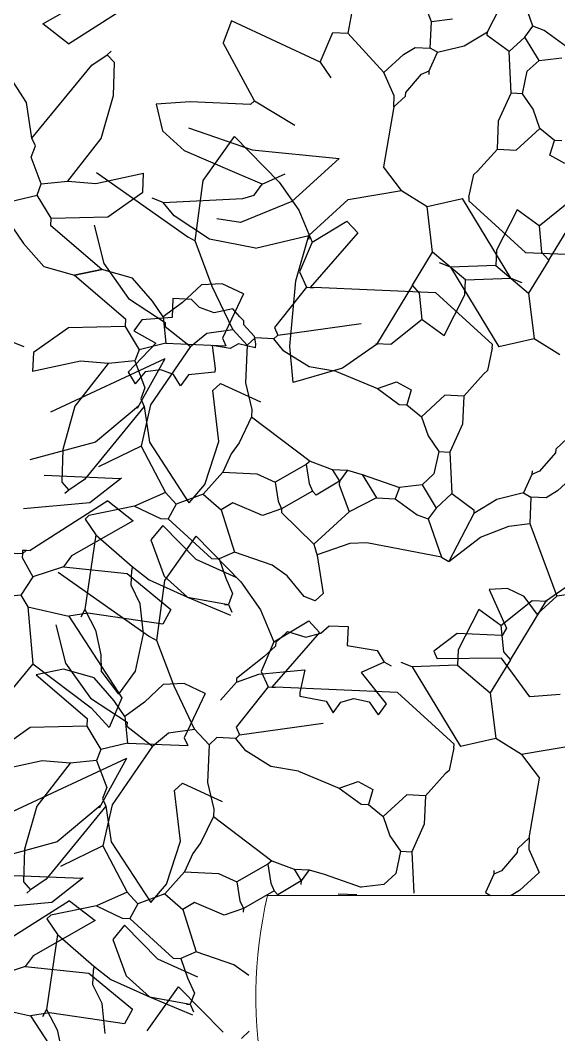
# Model space of a CAD drawing. Header units: inches. Extents: x 2960 to 8891, y 1487 to 4457.
# Drawn here: x 7920.9 to 7966.5, y 2255.1 to 2341.1 of the extents above; entities that cross this region are included whole.
import ezdxf

# ---------------------------------------------------------------- set-up
doc = ezdxf.new("R2010")
doc.units = ezdxf.units.IN
doc.header["$MEASUREMENT"] = 0
doc.layers.add('A-FURN', color=8, linetype='Continuous', lineweight=20)
doc.layers.add('VERDE_siepe', color=96, linetype='Continuous')

msp = doc.modelspace()

# ---------------------------------------------------------------- linework, layer by layer
at = {"layer": 'A-FURN'}
msp.add_lwpolyline([(7941.815, 2266.931), (7986.824, 2266.931, -0.092959), (7986.824, 2250.592, -0.002126), (7941.622, 2250.784, -0.109257), (7941.815, 2266.931, -0.276267)], format="xyb", dxfattribs=at)
at = {"layer": 'VERDE_siepe'}
for p, q in [((7955.704, 2340.929), (7953.416, 2347.101)), ((7960.461, 2340.082), (7962.556, 2344.146)), ((7922.776, 2340.766), (7928.02, 2343.734)), ((7924.94, 2339.074), (7931.514, 2343.262)), ((7964.317, 2340.553), (7963.18, 2343.799)), ((7948.951, 2341.78), (7948.629, 2339.959)), ((7924.94, 2339.074), (7922.776, 2340.766)), ((7938.768, 2341.028), (7938.046, 2339.142)), ((7946.285, 2337.504), (7938.768, 2341.028)), ((7955.607, 2338.696), (7955.704, 2340.929)), ((7957.495, 2341.161), (7955.704, 2340.929)), ((7946.285, 2337.504), (7947.354, 2340.015)), ((7947.354, 2340.015), (7948.629, 2339.959)), ((7951.681, 2336.629), (7948.629, 2339.959)), ((7958.492, 2338.89), (7960.461, 2340.082)), ((7960.447, 2339.763), (7960.461, 2340.082)), ((7963.637, 2339.624), (7964.317, 2340.553)), ((7965.26, 2340.193), (7964.317, 2340.553)), ((7967.119, 2338.833), (7965.26, 2340.193)), ((7921.395, 2334.099), (7918.053, 2339.23)), ((7940.709, 2334.231), (7938.046, 2339.142)), ((7962.306, 2338.404), (7960.447, 2339.763)), ((7962.306, 2338.404), (7963.637, 2339.624)), ((7964.829, 2337.655), (7963.637, 2339.624)), ((7926.915, 2337.246), (7928.233, 2338.147)), ((7928.233, 2338.147), (7928.565, 2338.452)), ((7928.843, 2337.481), (7928.233, 2338.147)), ((7951.681, 2336.629), (7953.345, 2338.155)), ((7953.345, 2338.155), (7954.33, 2338.752)), ((7954.33, 2338.752), (7955.607, 2338.696)), ((7955.523, 2336.782), (7956.23, 2338.349)), ((7956.23, 2338.349), (7955.607, 2338.696)), ((7956.23, 2338.349), (7958.492, 2338.89)), ((7962.472, 2334.881), (7962.306, 2338.404)), ((7921.852, 2331.074), (7926.915, 2337.246)), ((7928.76, 2334.701), (7928.843, 2337.481)), ((7946.285, 2337.504), (7947.187, 2336.187)), ((7963.831, 2336.739), (7964.829, 2337.655)), ((7964.829, 2337.655), (7966.757, 2337.89)), ((7952.555, 2334.674), (7951.681, 2336.629)), ((7953.526, 2334.951), (7954.871, 2336.49)), ((7954.871, 2336.49), (7955.523, 2336.782)), ((7955.509, 2336.462), (7955.523, 2336.782)), ((7963.429, 2334.839), (7963.831, 2336.739)), ((7927.72, 2331.056), (7928.76, 2334.701)), ((7952.513, 2333.717), (7952.555, 2334.674)), ((7953.512, 2334.632), (7953.526, 2334.951)), ((7961.405, 2332.534), (7962.472, 2334.881)), ((7963.429, 2334.839), (7962.472, 2334.881)), ((7964.33, 2333.522), (7963.429, 2334.839)), ((7921.852, 2331.074), (7921.395, 2334.099)), ((7935.273, 2334.149), (7932.388, 2333.955)), ((7932.388, 2333.955), (7932.928, 2331.694)), ((7940.376, 2333.926), (7935.273, 2334.149)), ((7940.709, 2334.231), (7940.376, 2333.926)), ((7940.709, 2334.231), (7944.135, 2332.164)), ((7952.513, 2333.717), (7953.512, 2334.632)), ((7952.513, 2333.717), (7951.652, 2328.641)), ((7964.899, 2331.898), (7964.33, 2333.522)), ((7961.306, 2330.137), (7961.405, 2332.534)), ((7934.772, 2330.016), (7932.928, 2331.694)), ((7935.123, 2331.964), (7940.504, 2330.095)), ((7962.901, 2330.068), (7964.899, 2331.898)), ((7966.133, 2330.886), (7964.899, 2331.898)), ((7921.783, 2329.478), (7922.143, 2330.421)), ((7922.143, 2330.421), (7921.852, 2331.074)), ((7924.889, 2327.425), (7927.72, 2331.056)), ((7936.352, 2327.477), (7939.01, 2331.206)), ((7939.01, 2331.206), (7942.804, 2327.35)), ((7965.758, 2329.624), (7966.133, 2330.886)), ((7966.771, 2330.858), (7966.133, 2330.886)), ((7938.85, 2328.24), (7934.772, 2330.016)), ((7940.504, 2330.095), (7947.884, 2329.364)), ((7959.627, 2328.293), (7961.306, 2330.137)), ((7961.306, 2330.137), (7962.901, 2330.068)), ((7967.006, 2328.93), (7965.758, 2329.624)), ((7922.642, 2327.204), (7921.783, 2329.478)), ((7947.884, 2329.364), (7943.889, 2325.724)), ((7953.164, 2326.657), (7951.652, 2328.641)), ((7927.26, 2327.232), (7931.311, 2328.104)), ((7927.312, 2328.17), (7935.064, 2322.719)), ((7931.242, 2326.51), (7931.311, 2328.104)), ((7941.36, 2327.172), (7938.85, 2328.24)), ((7941.36, 2327.172), (7943.316, 2328.045)), ((7958.892, 2326.088), (7959.294, 2327.988)), ((7959.294, 2327.988), (7959.627, 2328.293)), ((7922.281, 2326.261), (7922.642, 2327.204)), ((7922.642, 2327.204), (7924.889, 2327.425)), ((7924.889, 2327.425), (7927.26, 2327.232)), ((7935.688, 2322.372), (7936.352, 2327.477)), ((7940.681, 2326.242), (7941.36, 2327.172)), ((7942.804, 2327.35), (7944.462, 2324.971)), ((7920.02, 2325.72), (7922.281, 2326.261)), ((7923.474, 2324.291), (7922.281, 2326.261)), ((7928.273, 2324.401), (7931.242, 2326.51)), ((7939.71, 2325.965), (7940.681, 2326.242)), ((7948.656, 2325.895), (7953.164, 2326.657)), ((7953.164, 2326.657), (7955.341, 2325.284)), ((7958.892, 2326.088), (7958.878, 2325.768)), ((7932.983, 2325.619), (7932.04, 2325.98)), ((7932.983, 2325.619), (7939.71, 2325.965)), ((7933.903, 2324.508), (7932.983, 2325.619)), ((7943.889, 2325.724), (7939.52, 2323.939)), ((7945.327, 2322.844), (7948.656, 2325.895)), ((7955.341, 2325.284), (7958.344, 2325.964)), ((7955.813, 2321.428), (7955.341, 2325.284)), ((7962.428, 2319.222), (7958.344, 2325.964)), ((7958.878, 2325.768), (7963.674, 2321.404)), ((7964.829, 2323.658), (7967.479, 2325.78)), ((7965.661, 2320.745), (7968.713, 2325.759)), ((7923.474, 2324.291), (7928.273, 2324.401)), ((7936.899, 2322.532), (7933.903, 2324.508)), ((7944.462, 2324.971), (7945.591, 2322.26)), ((7962.971, 2325.018), (7961.222, 2321.578)), ((7964.829, 2323.658), (7962.971, 2325.018)), ((7923.446, 2323.653), (7923.474, 2324.291)), ((7927.759, 2319.949), (7923.446, 2323.653)), ((7927.117, 2323.705), (7927.935, 2320.472)), ((7939.52, 2323.939), (7937.517, 2324.231)), ((7945.591, 2322.26), (7948.546, 2324.049)), ((7948.546, 2324.049), (7949.461, 2323.05)), ((7964.829, 2323.658), (7965.051, 2321.411)), ((7920.242, 2323.473), (7921.143, 2322.156)), ((7935.064, 2322.719), (7935.688, 2322.372)), ((7940.805, 2321.762), (7945.327, 2322.844)), ((7944.229, 2318.983), (7945.327, 2322.844)), ((7945.327, 2322.844), (7945.313, 2322.524)), ((7949.461, 2323.05), (7945.424, 2318.432)), ((7921.143, 2322.156), (7922.844, 2320.198)), ((7937.136, 2318.525), (7935.688, 2322.372)), ((7940.805, 2321.762), (7936.899, 2322.532)), ((7945.591, 2322.26), (7944.523, 2319.749)), ((7954.092, 2318.626), (7955.813, 2321.428)), ((7958.586, 2319.069), (7955.813, 2321.428)), ((7961.222, 2321.578), (7961.167, 2320.302)), ((7963.674, 2321.404), (7974.01, 2320.954)), ((7965.051, 2321.411), (7965.661, 2320.745)), ((7922.844, 2320.198), (7925.454, 2319.469)), ((7927.935, 2320.472), (7930.042, 2317.504)), ((7957.325, 2320.15), (7956.382, 2320.511)), ((7961.167, 2320.302), (7957.325, 2320.15)), ((7957.325, 2320.15), (7961.409, 2313.408)), ((7961.167, 2320.302), (7963.94, 2317.944)), ((7965.661, 2320.745), (7963.94, 2317.944)), ((7927.759, 2319.949), (7925.454, 2319.469)), ((7925.454, 2319.469), (7927.759, 2319.949)), ((7925.454, 2319.469), (7929.766, 2315.766)), ((7930.369, 2319.221), (7927.759, 2319.949)), ((7932.07, 2317.263), (7930.369, 2319.221)), ((7944.523, 2319.749), (7945.106, 2318.446)), ((7958.586, 2319.069), (7962.428, 2319.222)), ((7962.428, 2319.222), (7963.371, 2318.86)), ((7936.215, 2318.658), (7934.621, 2317.151)), ((7937.98, 2318.735), (7936.215, 2318.658)), ((7938.877, 2314.882), (7937.136, 2318.525)), ((7939.768, 2317.886), (7937.98, 2318.735)), ((7945.106, 2318.446), (7942.4, 2315.047)), ((7943.695, 2313.471), (7944.229, 2318.983)), ((7945.106, 2318.446), (7945.424, 2318.432)), ((7945.424, 2318.432), (7945.743, 2318.418)), ((7956.079, 2317.967), (7945.743, 2318.418)), ((7954.092, 2318.626), (7951.04, 2313.612)), ((7954.703, 2317.96), (7954.092, 2318.626)), ((7958.531, 2317.793), (7958.586, 2319.069)), ((7930.042, 2317.504), (7933.149, 2315.451)), ((7933.79, 2317.483), (7933.721, 2315.888)), ((7935.386, 2317.414), (7933.79, 2317.483)), ((7939.768, 2317.886), (7938.005, 2314.127)), ((7954.924, 2315.714), (7954.703, 2317.96)), ((7960.875, 2313.603), (7956.079, 2317.967)), ((7956.782, 2314.353), (7958.531, 2317.793)), ((7963.94, 2317.944), (7964.412, 2314.088)), ((7932.971, 2315.945), (7932.07, 2317.263)), ((7934.621, 2317.151), (7932.971, 2315.945)), ((7936.058, 2316.74), (7935.386, 2317.414)), ((7937.294, 2316.286), (7936.058, 2316.74)), ((7938.867, 2316.622), (7937.294, 2316.286)), ((7939.477, 2315.956), (7938.867, 2316.622)), ((7929.766, 2315.766), (7929.739, 2315.127)), ((7933.721, 2315.888), (7931.155, 2315.68)), ((7932.971, 2315.945), (7933.192, 2313.699)), ((7939.477, 2315.956), (7939.782, 2315.624)), ((7924.94, 2315.017), (7921.971, 2312.909)), ((7929.739, 2315.127), (7924.94, 2315.017)), ((7929.739, 2315.127), (7930.932, 2313.158)), ((7931.155, 2315.68), (7930.475, 2314.751)), ((7933.149, 2315.451), (7933.135, 2315.132)), ((7933.135, 2315.132), (7935.299, 2313.439)), ((7939.782, 2315.624), (7939.769, 2315.305)), ((7939.769, 2315.305), (7940.684, 2314.306)), ((7942.4, 2315.047), (7942.691, 2314.396)), ((7942.691, 2314.396), (7949.766, 2315.366)), ((7954.924, 2315.714), (7952.274, 2313.591)), ((7954.924, 2315.714), (7956.782, 2314.353)), ((7930.475, 2314.751), (7932.348, 2313.711)), ((7935.299, 2313.439), (7936.669, 2314.548)), ((7936.669, 2314.548), (7938.877, 2314.882)), ((7938.005, 2314.127), (7938.296, 2313.476)), ((7938.877, 2314.882), (7940.098, 2313.55)), ((7940.763, 2314.16), (7940.098, 2313.55)), ((7940.684, 2314.306), (7940.791, 2313.643)), ((7942.358, 2314.09), (7940.763, 2314.16)), ((7942.691, 2314.396), (7942.358, 2314.09)), ((7943.207, 2313.033), (7942.358, 2314.09)), ((7964.412, 2314.088), (7961.409, 2313.408)), ((7966.589, 2312.715), (7964.412, 2314.088)), ((7920.23, 2313.799), (7921.173, 2313.439)), ((7932.348, 2313.711), (7930.003, 2311.256)), ((7933.192, 2313.699), (7930.932, 2313.158)), ((7935.299, 2313.439), (7931.886, 2308.475)), ((7933.192, 2313.699), (7938.296, 2313.476)), ((7937.133, 2313.502), (7937.368, 2311.574)), ((7938.636, 2313.253), (7937.133, 2313.502)), ((7939.348, 2313.666), (7938.636, 2313.253)), ((7940.777, 2313.324), (7939.348, 2313.666)), ((7940.098, 2313.55), (7939.959, 2310.36)), ((7940.791, 2313.643), (7940.777, 2313.324)), ((7944.001, 2310.383), (7943.695, 2313.471)), ((7951.04, 2313.612), (7948.163, 2311.585)), ((7952.274, 2313.591), (7950.998, 2313.647)), ((7960.861, 2313.284), (7960.459, 2311.383)), ((7960.861, 2313.284), (7960.875, 2313.603)), ((7921.971, 2312.909), (7921.902, 2311.314)), ((7923.442, 2307.898), (7933.142, 2312.417)), ((7930.932, 2313.158), (7930.57, 2312.215)), ((7930.806, 2308.217), (7933.142, 2312.417)), ((7945.351, 2311.709), (7943.207, 2313.033)), ((7925.953, 2312.186), (7921.902, 2311.314)), ((7928.323, 2311.993), (7925.492, 2308.363)), ((7928.324, 2311.993), (7925.953, 2312.186)), ((7930.57, 2312.215), (7928.324, 2311.993)), ((7930.57, 2312.215), (7931.43, 2309.94)), ((7932.77, 2311.449), (7931.452, 2311.278)), ((7933.845, 2311.059), (7932.77, 2311.449)), ((7937.368, 2311.574), (7937.354, 2311.254)), ((7948.163, 2311.585), (7944.001, 2310.383)), ((7947.671, 2311.302), (7945.351, 2311.709)), ((7930.003, 2311.256), (7930.599, 2310.271)), ((7931.452, 2311.278), (7930.599, 2310.271)), ((7934.427, 2310.104), (7933.845, 2311.059)), ((7935.107, 2311.033), (7934.427, 2310.104)), ((7937.354, 2311.254), (7935.107, 2311.033)), ((7947.671, 2311.302), (7951.124, 2309.873)), ((7960.126, 2311.079), (7958.447, 2309.234)), ((7960.459, 2311.383), (7960.126, 2311.079)), ((7931.43, 2309.94), (7931.07, 2308.997)), ((7937.838, 2310.299), (7937.172, 2309.69)), ((7937.838, 2310.3), (7941.214, 2308.753)), ((7939.959, 2310.36), (7940.499, 2308.099)), ((7951.124, 2309.873), (7952.747, 2310.442)), ((7951.124, 2309.873), (7952.982, 2308.514)), ((7952.747, 2310.442), (7953.995, 2309.748)), ((7953.995, 2309.748), (7953.62, 2308.486)), ((7931.07, 2308.997), (7931.361, 2308.345)), ((7937.691, 2305.371), (7937.172, 2309.69)), ((7956.852, 2309.304), (7954.854, 2307.473)), ((7958.447, 2309.234), (7956.852, 2309.304)), ((7958.447, 2309.234), (7958.348, 2306.837)), ((7925.492, 2308.363), (7924.453, 2304.718)), ((7931.361, 2308.345), (7926.297, 2302.173)), ((7930.869, 2308.369), (7927.224, 2305.339)), ((7931.886, 2308.475), (7931.095, 2304.993)), ((7931.361, 2308.344), (7931.818, 2305.319)), ((7940.499, 2308.099), (7940.471, 2307.461)), ((7952.982, 2308.514), (7953.62, 2308.486)), ((7953.62, 2308.486), (7954.854, 2307.473)), ((7940.471, 2307.461), (7939.417, 2305.27)), ((7940.471, 2307.461), (7945.423, 2303.73)), ((7954.854, 2307.473), (7955.423, 2305.85)), ((7958.348, 2306.837), (7957.282, 2304.491)), ((7955.423, 2305.85), (7956.325, 2304.532)), ((7967.24, 2305.655), (7966.241, 2304.74)), ((7927.224, 2305.339), (7921.666, 2303.821)), ((7924.453, 2304.718), (7924.369, 2301.938)), ((7931.095, 2304.993), (7927.502, 2303.232)), ((7931.095, 2304.993), (7933.161, 2301.067)), ((7931.818, 2305.319), (7935.16, 2300.188)), ((7936.506, 2301.728), (7937.691, 2305.371)), ((7939.417, 2305.27), (7938.738, 2304.34)), ((7966.241, 2304.74), (7966.227, 2304.42)), ((7938.738, 2304.34), (7938.03, 2302.773)), ((7945.423, 2303.73), (7945.089, 2303.424)), ((7945.423, 2303.73), (7947.309, 2303.008)), ((7956.325, 2304.532), (7955.922, 2302.632)), ((7956.325, 2304.532), (7957.282, 2304.491)), ((7957.282, 2304.491), (7957.447, 2300.967)), ((7966.227, 2304.42), (7964.882, 2302.881)), ((7945.089, 2303.424), (7942.468, 2301.941)), ((7945.089, 2303.424), (7945.339, 2301.816)), ((7947.309, 2303.008), (7947.905, 2302.023)), ((7947.309, 2303.008), (7948.585, 2302.952)), ((7948.585, 2302.952), (7947.905, 2302.023)), ((7948.585, 2302.952), (7949.847, 2302.578)), ((7964.244, 2302.909), (7964.23, 2302.589)), ((7964.882, 2302.881), (7964.23, 2302.589)), ((7929.328, 2302.208), (7922.886, 2302.489)), ((7926.297, 2302.173), (7924.98, 2301.271)), ((7926.766, 2300.206), (7929.433, 2302.298)), ((7938.03, 2302.773), (7936.351, 2300.928)), ((7938.03, 2302.773), (7940.901, 2302.648)), ((7940.901, 2302.648), (7942.468, 2301.941)), ((7947.905, 2302.023), (7945.935, 2300.831)), ((7947.905, 2302.023), (7947.891, 2301.704)), ((7949.847, 2302.578), (7952.996, 2301.482)), ((7949.847, 2302.578), (7951.04, 2300.608)), ((7955.922, 2302.632), (7954.924, 2301.717)), ((7964.23, 2302.589), (7963.523, 2301.023)), ((7968.072, 2302.742), (7966.408, 2301.216)), ((7924.369, 2301.938), (7924.98, 2301.271)), ((7924.98, 2301.271), (7924.647, 2300.967)), ((7935.161, 2300.189), (7936.506, 2301.728)), ((7942.468, 2301.941), (7942.717, 2300.331)), ((7945.63, 2301.163), (7943.008, 2299.679)), ((7945.339, 2301.816), (7945.63, 2301.163)), ((7945.935, 2300.831), (7945.63, 2301.163)), ((7947.891, 2301.704), (7948.75, 2299.429)), ((7952.996, 2301.482), (7952.634, 2300.539)), ((7954.924, 2301.717), (7952.996, 2301.482)), ((7954.924, 2301.717), (7956.116, 2299.747)), ((7966.408, 2301.216), (7965.423, 2300.62)), ((7928.273, 2300.344), (7921.699, 2296.157)), ((7928.273, 2300.344), (7930.437, 2298.652)), ((7933.161, 2301.067), (7930.553, 2299.903)), ((7933.161, 2301.067), (7934.076, 2300.069)), ((7936.351, 2300.928), (7934.076, 2300.069)), ((7936.351, 2300.928), (7937.891, 2299.583)), ((7942.717, 2300.331), (7943.008, 2299.679)), ((7951.04, 2300.608), (7948.75, 2299.429)), ((7951.04, 2300.608), (7952.634, 2300.539)), ((7952.634, 2300.539), (7954.493, 2299.179)), ((7957.447, 2300.967), (7956.116, 2299.747)), ((7957.447, 2300.967), (7959.306, 2299.608)), ((7961.261, 2300.482), (7959.292, 2299.29)), ((7963.523, 2301.023), (7961.261, 2300.482)), ((7963.523, 2301.023), (7964.146, 2300.675)), ((7964.146, 2300.675), (7964.049, 2298.443)), ((7965.423, 2300.62), (7964.146, 2300.675)), ((7921.124, 2299.716), (7926.766, 2300.206)), ((7930.553, 2299.903), (7926.683, 2299.113)), ((7930.553, 2299.903), (7932.745, 2298.849)), ((7934.076, 2300.069), (7933.382, 2298.821)), ((7938.875, 2300.18), (7937.891, 2299.583)), ((7937.891, 2299.583), (7939.013, 2296.018)), ((7941.386, 2299.111), (7938.875, 2300.18)), ((7943.008, 2299.679), (7941.386, 2299.111)), ((7943.008, 2299.679), (7942.994, 2299.361)), ((7948.75, 2299.429), (7945.754, 2296.683)), ((7956.116, 2299.747), (7955.436, 2298.818)), ((7959.306, 2299.608), (7959.292, 2299.29)), ((7930.437, 2298.652), (7925.193, 2295.684)), ((7926.683, 2299.113), (7926.351, 2298.808)), ((7926.351, 2298.808), (7927.252, 2297.49)), ((7932.745, 2298.849), (7933.382, 2298.821)), ((7933.382, 2298.821), (7937.071, 2295.464)), ((7942.994, 2299.361), (7945.754, 2296.683)), ((7954.493, 2299.179), (7955.436, 2298.818)), ((7955.436, 2298.818), (7956.573, 2295.573)), ((7959.292, 2299.29), (7957.197, 2295.225)), ((7932.946, 2298.277), (7931.933, 2297.043)), ((7935.77, 2295.397), (7932.946, 2298.277)), ((7959.868, 2297.269), (7962.258, 2298.21)), ((7962.258, 2298.21), (7964.049, 2298.443)), ((7964.049, 2298.443), (7966.337, 2292.27)), ((7927.252, 2297.49), (7926.335, 2291.138)), ((7927.252, 2297.49), (7930.33, 2294.799)), ((7931.933, 2297.043), (7933.066, 2293.978)), ((7933.111, 2293.622), (7935.768, 2297.35)), ((7935.768, 2297.35), (7939.563, 2293.494)), ((7957.197, 2295.225), (7959.868, 2297.269)), ((7921.06, 2296.184), (7921.046, 2295.865)), ((7921.379, 2296.17), (7921.046, 2295.865)), ((7921.06, 2296.184), (7921.379, 2296.17)), ((7921.379, 2296.17), (7921.699, 2296.157)), ((7939.013, 2296.018), (7937.71, 2295.436)), ((7942.205, 2294.92), (7939.013, 2296.018)), ((7945.754, 2296.683), (7946.032, 2295.712)), ((7948.783, 2296.749), (7946.01, 2295.783)), ((7950.235, 2296.808), (7948.783, 2296.749)), ((7956.573, 2295.573), (7950.235, 2296.808)), ((7921.046, 2295.865), (7918.813, 2295.962)), ((7921.046, 2295.865), (7921.032, 2295.546)), ((7921.032, 2295.546), (7921.92, 2293.909)), ((7925.193, 2295.684), (7924.514, 2294.755)), ((7939.145, 2293.851), (7935.77, 2295.397)), ((7937.071, 2295.464), (7937.71, 2295.436)), ((7937.71, 2295.436), (7938.279, 2293.813)), ((7946.032, 2295.712), (7946.53, 2292.494)), ((7956.573, 2295.573), (7957.197, 2295.225)), ((7924.514, 2294.755), (7921.92, 2293.909)), ((7924.071, 2294.314), (7931.823, 2288.863)), ((7924.514, 2294.755), (7929.923, 2294.2)), ((7930.261, 2293.204), (7930.317, 2294.48)), ((7930.33, 2294.799), (7930.317, 2294.48)), ((7930.33, 2294.799), (7931.776, 2293.658)), ((7943.476, 2294.006), (7942.205, 2294.92)), ((7921.92, 2293.909), (7920.893, 2292.356)), ((7929.923, 2294.2), (7933.626, 2291.162)), ((7931.776, 2293.658), (7935.043, 2292.2)), ((7932.447, 2288.517), (7933.111, 2293.622)), ((7933.066, 2293.978), (7935.043, 2292.2)), ((7938.279, 2293.813), (7938.86, 2292.51)), ((7939.563, 2293.494), (7941.221, 2291.116)), ((7944.922, 2292.245), (7943.476, 2294.006)), ((7965.472, 2291.903), (7968.349, 2293.931)), ((7931.033, 2291.631), (7930.261, 2293.204)), ((7962.145, 2292.926), (7960.609, 2292.839)), ((7960.609, 2292.839), (7962.065, 2289.58)), ((7963.583, 2292.248), (7962.145, 2292.926)), ((7920.893, 2292.356), (7918.647, 2292.134)), ((7920.893, 2292.356), (7921.49, 2291.371)), ((7935.043, 2292.2), (7938.687, 2290.675)), ((7935.043, 2292.2), (7938.5, 2291.566)), ((7938.86, 2292.51), (7938.5, 2291.566)), ((7945.865, 2291.884), (7944.922, 2292.245)), ((7946.53, 2292.494), (7945.865, 2291.884)), ((7961.588, 2289.802), (7964.238, 2291.925)), ((7962.42, 2286.889), (7965.472, 2291.903)), ((7964.672, 2290.745), (7963.583, 2292.248)), ((7964.238, 2291.925), (7965.514, 2291.869)), ((7966.337, 2292.27), (7964.672, 2290.745)), ((7967.946, 2292.52), (7966.337, 2292.27)), ((7921.49, 2291.371), (7924.97, 2290.58)), ((7921.49, 2291.371), (7921.919, 2286.558)), ((7926.58, 2290.829), (7924.97, 2290.58)), ((7926.335, 2291.138), (7925.989, 2290.514)), ((7926.335, 2291.138), (7927.223, 2289.395)), ((7932.933, 2289.914), (7926.58, 2290.829)), ((7931.305, 2289.103), (7931.033, 2291.631)), ((7933.626, 2291.162), (7932.933, 2289.914)), ((7938.181, 2291.58), (7938.5, 2291.566)), ((7938.5, 2291.566), (7938.791, 2290.914)), ((7941.221, 2291.116), (7942.35, 2288.404)), ((7959.73, 2291.162), (7957.981, 2287.723)), ((7961.588, 2289.802), (7959.73, 2291.162)), ((7924.97, 2290.58), (7929.464, 2283.672)), ((7942.35, 2288.404), (7945.305, 2290.193)), ((7945.305, 2290.193), (7946.22, 2289.194)), ((7923.876, 2289.849), (7924.694, 2286.617)), ((7927.223, 2289.395), (7927.678, 2287.316)), ((7946.22, 2289.194), (7942.183, 2284.576)), ((7942.849, 2288.677), (7943.514, 2289.287)), ((7943.514, 2289.287), (7945.051, 2288.815)), ((7945.051, 2288.815), (7946.322, 2289.16)), ((7946.322, 2289.16), (7947.051, 2289.773)), ((7947.051, 2289.773), (7948.647, 2289.703)), ((7948.647, 2289.703), (7948.577, 2288.108)), ((7957.89, 2289.123), (7955.906, 2287.611)), ((7961.718, 2288.956), (7957.89, 2289.123)), ((7961.588, 2289.802), (7961.809, 2287.556)), ((7962.065, 2289.58), (7961.718, 2288.956)), ((7930.62, 2285.929), (7931.305, 2289.103)), ((7931.823, 2288.863), (7932.447, 2288.517)), ((7933.895, 2284.67), (7932.447, 2288.517)), ((7942.35, 2288.404), (7941.282, 2285.893)), ((7942.515, 2288.372), (7942.501, 2288.053)), ((7942.849, 2288.677), (7942.515, 2288.372)), ((7942.501, 2288.053), (7941.503, 2287.138)), ((7948.577, 2288.108), (7951.115, 2287.678)), ((7951.115, 2287.678), (7951.711, 2286.693)), ((7955.906, 2287.611), (7956.198, 2286.959)), ((7957.981, 2287.723), (7957.926, 2286.447)), ((7961.809, 2287.556), (7962.42, 2286.889)), ((7921.919, 2286.558), (7917.868, 2281.621)), ((7921.919, 2286.558), (7926.87, 2282.826)), ((7924.694, 2286.617), (7926.801, 2283.648)), ((7927.678, 2287.316), (7927.708, 2285.964)), ((7941.503, 2287.138), (7939.186, 2285.321)), ((7951.711, 2286.693), (7949.756, 2285.819)), ((7952.336, 2286.346), (7951.711, 2286.693)), ((7954.084, 2286.294), (7953.141, 2286.655)), ((7961.634, 2287.042), (7956.198, 2286.959)), ((7962.42, 2286.889), (7960.699, 2284.088)), ((7964.048, 2283.741), (7961.634, 2287.042)), ((7924.518, 2286.094), (7922.213, 2285.613)), ((7927.128, 2285.365), (7924.518, 2286.094)), ((7929.22, 2283.98), (7927.708, 2285.964)), ((7929.22, 2283.98), (7930.62, 2285.929)), ((7939.173, 2285.002), (7941.092, 2285.67)), ((7941.092, 2285.67), (7943.451, 2285.911)), ((7941.282, 2285.893), (7941.865, 2284.59)), ((7943.451, 2285.911), (7944.97, 2286.028)), ((7944.97, 2286.028), (7944.568, 2284.128)), ((7949.756, 2285.819), (7951.877, 2283.17)), ((7957.926, 2286.447), (7954.084, 2286.294)), ((7954.084, 2286.294), (7958.168, 2279.552)), ((7957.926, 2286.447), (7960.699, 2284.088)), ((7922.213, 2285.613), (7926.525, 2281.91)), ((7928.829, 2283.407), (7927.128, 2285.365)), ((7934.739, 2284.879), (7932.974, 2284.802)), ((7936.527, 2284.03), (7934.739, 2284.879)), ((7939.173, 2285.002), (7937.827, 2283.463)), ((7939.186, 2285.321), (7939.173, 2285.002)), ((7932.974, 2284.802), (7931.38, 2283.296)), ((7935.636, 2281.026), (7933.895, 2284.67)), ((7936.527, 2284.03), (7934.764, 2280.272)), ((7941.865, 2284.59), (7939.159, 2281.192)), ((7941.865, 2284.59), (7942.183, 2284.576)), ((7942.183, 2284.576), (7942.502, 2284.562)), ((7952.838, 2284.111), (7942.502, 2284.562)), ((7944.568, 2284.128), (7944.554, 2283.808)), ((7957.634, 2279.748), (7952.838, 2284.111)), ((7960.699, 2284.088), (7961.171, 2280.232)), ((7926.801, 2283.648), (7929.908, 2281.595)), ((7929.464, 2283.672), (7928.395, 2281.162)), ((7929.73, 2282.09), (7928.829, 2283.407)), ((7931.38, 2283.296), (7929.73, 2282.09)), ((7944.554, 2283.808), (7946.773, 2283.392)), ((7946.773, 2283.392), (7947.37, 2282.407)), ((7947.37, 2282.407), (7948.033, 2283.308)), ((7948.033, 2283.308), (7949.138, 2283.603)), ((7949.138, 2283.603), (7950.436, 2283.318)), ((7950.436, 2283.318), (7951.198, 2282.24)), ((7951.877, 2283.17), (7951.198, 2282.24)), ((7966.614, 2283.948), (7964.048, 2283.741)), ((7926.87, 2282.826), (7928.395, 2281.162)), ((7926.525, 2281.91), (7926.498, 2281.272)), ((7929.73, 2282.09), (7929.951, 2279.843)), ((7929.908, 2281.595), (7929.894, 2281.276)), ((7939.45, 2280.54), (7946.525, 2281.51)), ((7921.699, 2281.162), (7918.73, 2279.053)), ((7926.498, 2281.272), (7921.699, 2281.162)), ((7926.498, 2281.272), (7927.691, 2279.302)), ((7929.894, 2281.276), (7932.058, 2279.584)), ((7932.058, 2279.584), (7933.428, 2280.692)), ((7933.428, 2280.692), (7935.636, 2281.026)), ((7935.636, 2281.026), (7936.857, 2279.695)), ((7939.45, 2280.54), (7939.117, 2280.235)), ((7939.159, 2281.192), (7939.45, 2280.54)), ((7929.951, 2279.843), (7927.691, 2279.302)), ((7929.951, 2279.843), (7935.055, 2279.62)), ((7934.764, 2280.272), (7935.055, 2279.62)), ((7936.857, 2279.695), (7936.718, 2276.504)), ((7937.522, 2280.304), (7936.857, 2279.695)), ((7939.117, 2280.235), (7937.522, 2280.304)), ((7939.966, 2279.177), (7939.117, 2280.235)), ((7957.62, 2279.428), (7957.634, 2279.748)), ((7961.171, 2280.232), (7958.168, 2279.552)), ((7963.348, 2278.859), (7961.171, 2280.232)), ((7927.691, 2279.302), (7927.329, 2278.359)), ((7932.058, 2279.584), (7928.645, 2274.619)), ((7942.11, 2277.854), (7939.966, 2279.177)), ((7957.62, 2279.428), (7957.218, 2277.528)), ((7967.856, 2279.621), (7963.348, 2278.859)), ((7963.348, 2278.859), (7964.86, 2276.875)), ((7922.712, 2278.331), (7918.661, 2277.459)), ((7920.201, 2274.043), (7929.901, 2278.561)), ((7925.082, 2278.137), (7922.251, 2274.507)), ((7925.082, 2278.138), (7922.712, 2278.331)), ((7927.329, 2278.359), (7925.083, 2278.137)), ((7927.329, 2278.359), (7928.189, 2276.084)), ((7927.565, 2274.361), (7929.901, 2278.561)), ((7944.43, 2277.447), (7942.11, 2277.854)), ((7944.43, 2277.447), (7947.882, 2276.017)), ((7956.885, 2277.223), (7955.206, 2275.378)), ((7957.218, 2277.528), (7956.885, 2277.223)), ((7934.597, 2276.444), (7933.931, 2275.834)), ((7934.597, 2276.444), (7937.973, 2274.898)), ((7936.718, 2276.504), (7937.258, 2274.243)), ((7947.882, 2276.017), (7949.506, 2276.586)), ((7949.506, 2276.586), (7950.754, 2275.892)), ((7963.999, 2271.799), (7964.86, 2276.875)), ((7928.189, 2276.084), (7927.829, 2275.141)), ((7934.45, 2271.515), (7933.931, 2275.834)), ((7947.882, 2276.017), (7949.741, 2274.658)), ((7950.754, 2275.892), (7950.379, 2274.63)), ((7953.611, 2275.448), (7951.613, 2273.617)), ((7955.206, 2275.378), (7953.611, 2275.448)), ((7955.206, 2275.378), (7955.107, 2272.982)), ((7922.251, 2274.507), (7921.212, 2270.862)), ((7927.628, 2274.514), (7923.983, 2271.483)), ((7927.829, 2275.141), (7928.12, 2274.489)), ((7928.645, 2274.619), (7927.854, 2271.137)), ((7949.741, 2274.658), (7950.379, 2274.63)), ((7950.379, 2274.63), (7951.613, 2273.617)), ((7928.12, 2274.489), (7923.056, 2268.317)), ((7928.12, 2274.489), (7928.576, 2271.463)), ((7937.258, 2274.243), (7937.23, 2273.605)), ((7937.23, 2273.605), (7936.176, 2271.414)), ((7937.23, 2273.605), (7942.182, 2269.874)), ((7951.613, 2273.617), (7952.182, 2271.994)), ((7955.107, 2272.982), (7954.04, 2270.635)), ((7952.182, 2271.994), (7953.083, 2270.677)), ((7923.983, 2271.483), (7918.425, 2269.965)), ((7927.854, 2271.137), (7924.261, 2269.376)), ((7927.854, 2271.137), (7929.92, 2267.212)), ((7928.576, 2271.463), (7931.919, 2266.333)), ((7933.265, 2267.872), (7934.45, 2271.515)), ((7936.176, 2271.414), (7935.496, 2270.485)), ((7963.999, 2271.799), (7963, 2270.884)), ((7963.999, 2271.799), (7963.957, 2270.842)), ((7921.212, 2270.862), (7921.128, 2268.082)), ((7935.496, 2270.485), (7934.789, 2268.917)), ((7953.083, 2270.677), (7952.681, 2268.777)), ((7953.083, 2270.677), (7954.04, 2270.635)), ((7954.04, 2270.635), (7954.206, 2267.112)), ((7962.986, 2270.564), (7961.641, 2269.026)), ((7963, 2270.884), (7962.986, 2270.564)), ((7963.957, 2270.842), (7964.831, 2268.886)), ((7941.848, 2269.568), (7939.227, 2268.085)), ((7942.182, 2269.874), (7941.848, 2269.568)), ((7941.848, 2269.568), (7942.098, 2267.96)), ((7942.182, 2269.874), (7944.068, 2269.152)), ((7926.087, 2268.352), (7919.645, 2268.633)), ((7934.789, 2268.917), (7933.11, 2267.073)), ((7934.789, 2268.917), (7937.66, 2268.792)), ((7937.66, 2268.792), (7939.227, 2268.085)), ((7944.068, 2269.152), (7944.664, 2268.167)), ((7944.068, 2269.152), (7945.344, 2269.097)), ((7945.344, 2269.097), (7944.664, 2268.167)), ((7945.344, 2269.097), (7946.606, 2268.722)), ((7946.606, 2268.722), (7949.755, 2267.626)), ((7952.681, 2268.777), (7951.683, 2267.861)), ((7960.989, 2268.734), (7960.282, 2267.167)), ((7961.003, 2269.053), (7960.989, 2268.734)), ((7961.641, 2269.026), (7960.989, 2268.734)), ((7964.831, 2268.886), (7963.167, 2267.361)), ((7921.128, 2268.082), (7921.739, 2267.416)), ((7923.056, 2268.317), (7921.739, 2267.416)), ((7923.525, 2266.351), (7926.192, 2268.442)), ((7931.92, 2266.333), (7933.265, 2267.872)), ((7939.227, 2268.085), (7939.476, 2266.476)), ((7942.098, 2267.96), (7942.389, 2267.308)), ((7944.664, 2268.167), (7942.694, 2266.975)), ((7944.664, 2268.167), (7944.65, 2267.849)), ((7951.683, 2267.861), (7949.755, 2267.626)), ((7921.739, 2267.416), (7921.406, 2267.111)), ((7929.92, 2267.212), (7927.312, 2266.047)), ((7929.92, 2267.212), (7930.835, 2266.213)), ((7933.11, 2267.073), (7930.835, 2266.213)), ((7933.11, 2267.073), (7934.65, 2265.727)), ((7942.389, 2267.308), (7939.767, 2265.824)), ((7942.694, 2266.975), (7942.389, 2267.308)), ((7947.799, 2267.072), (7949.393, 2267.002)), ((7960.282, 2267.167), (7960.705, 2266.931)), ((7963.167, 2267.361), (7962.458, 2266.931)), ((7917.882, 2265.86), (7923.525, 2266.351)), ((7925.032, 2266.488), (7918.457, 2262.301)), ((7927.312, 2266.047), (7923.442, 2265.257)), ((7925.032, 2266.488), (7927.196, 2264.796)), ((7927.312, 2266.047), (7929.504, 2264.993)), ((7930.835, 2266.213), (7930.141, 2264.965)), ((7935.634, 2266.324), (7934.65, 2265.727)), ((7938.145, 2265.256), (7935.634, 2266.324)), ((7939.476, 2266.476), (7939.767, 2265.824)), ((7923.442, 2265.257), (7923.11, 2264.952)), ((7934.65, 2265.727), (7935.772, 2262.162)), ((7939.767, 2265.824), (7938.145, 2265.256)), ((7939.767, 2265.824), (7939.753, 2265.505)), ((7927.196, 2264.796), (7921.952, 2261.828)), ((7923.11, 2264.952), (7924.011, 2263.634)), ((7929.704, 2264.421), (7928.692, 2263.187)), ((7929.504, 2264.993), (7930.141, 2264.965)), ((7932.529, 2261.542), (7929.704, 2264.421)), ((7930.141, 2264.965), (7933.83, 2261.608)), ((7924.011, 2263.634), (7923.094, 2257.282)), ((7924.011, 2263.634), (7927.089, 2260.943)), ((7928.692, 2263.187), (7929.825, 2260.122)), ((7921.952, 2261.828), (7921.273, 2260.899)), ((7935.772, 2262.162), (7934.469, 2261.581)), ((7938.964, 2261.064), (7935.772, 2262.162)), ((7921.273, 2260.899), (7918.679, 2260.053)), ((7921.273, 2260.899), (7926.682, 2260.344)), ((7927.089, 2260.943), (7927.075, 2260.624)), ((7927.089, 2260.943), (7928.535, 2259.802)), ((7935.904, 2259.996), (7932.529, 2261.542)), ((7933.83, 2261.608), (7934.469, 2261.581)), ((7934.469, 2261.581), (7935.037, 2259.957)), ((7940.235, 2260.15), (7938.964, 2261.064)), ((7926.682, 2260.344), (7930.384, 2257.306)), ((7927.02, 2259.348), (7927.075, 2260.624)), ((7929.825, 2260.122), (7931.802, 2258.344)), ((7935.037, 2259.957), (7935.619, 2258.654)), ((7927.792, 2257.776), (7927.02, 2259.348)), ((7928.535, 2259.802), (7931.802, 2258.344)), ((7931.607, 2255.468), (7934.265, 2259.197)), ((7934.265, 2259.197), (7938.059, 2255.341)), ((7931.802, 2258.344), (7935.446, 2256.819)), ((7931.802, 2258.344), (7935.259, 2257.711)), ((7935.619, 2258.654), (7935.259, 2257.711)), ((7918.249, 2257.516), (7921.729, 2256.724)), ((7928.064, 2255.247), (7927.792, 2257.776)), ((7934.94, 2257.725), (7935.259, 2257.711)), ((7935.259, 2257.711), (7935.55, 2257.058)), ((7923.339, 2256.974), (7921.729, 2256.724)), ((7921.729, 2256.724), (7926.223, 2249.817)), ((7923.094, 2257.282), (7922.748, 2256.658)), ((7923.094, 2257.282), (7923.981, 2255.539)), ((7929.691, 2256.058), (7923.339, 2256.974)), ((7930.384, 2257.306), (7929.691, 2256.058)), ((7923.981, 2255.539), (7924.437, 2253.46)), ((7939.608, 2254.821), (7940.273, 2255.432))]:
    msp.add_line(p, q, dxfattribs=at)
for centre, start, end in [((7963.674, 2321.404), 227.3475, 267.15048), ((7956.079, 2317.967), 47.3475, 87.15048), ((7952.838, 2284.111), 47.3475, 87.15048)]:
    msp.add_arc(centre, 0.0000399, start, end, dxfattribs=at)

doc.saveas('drawing.dxf')
